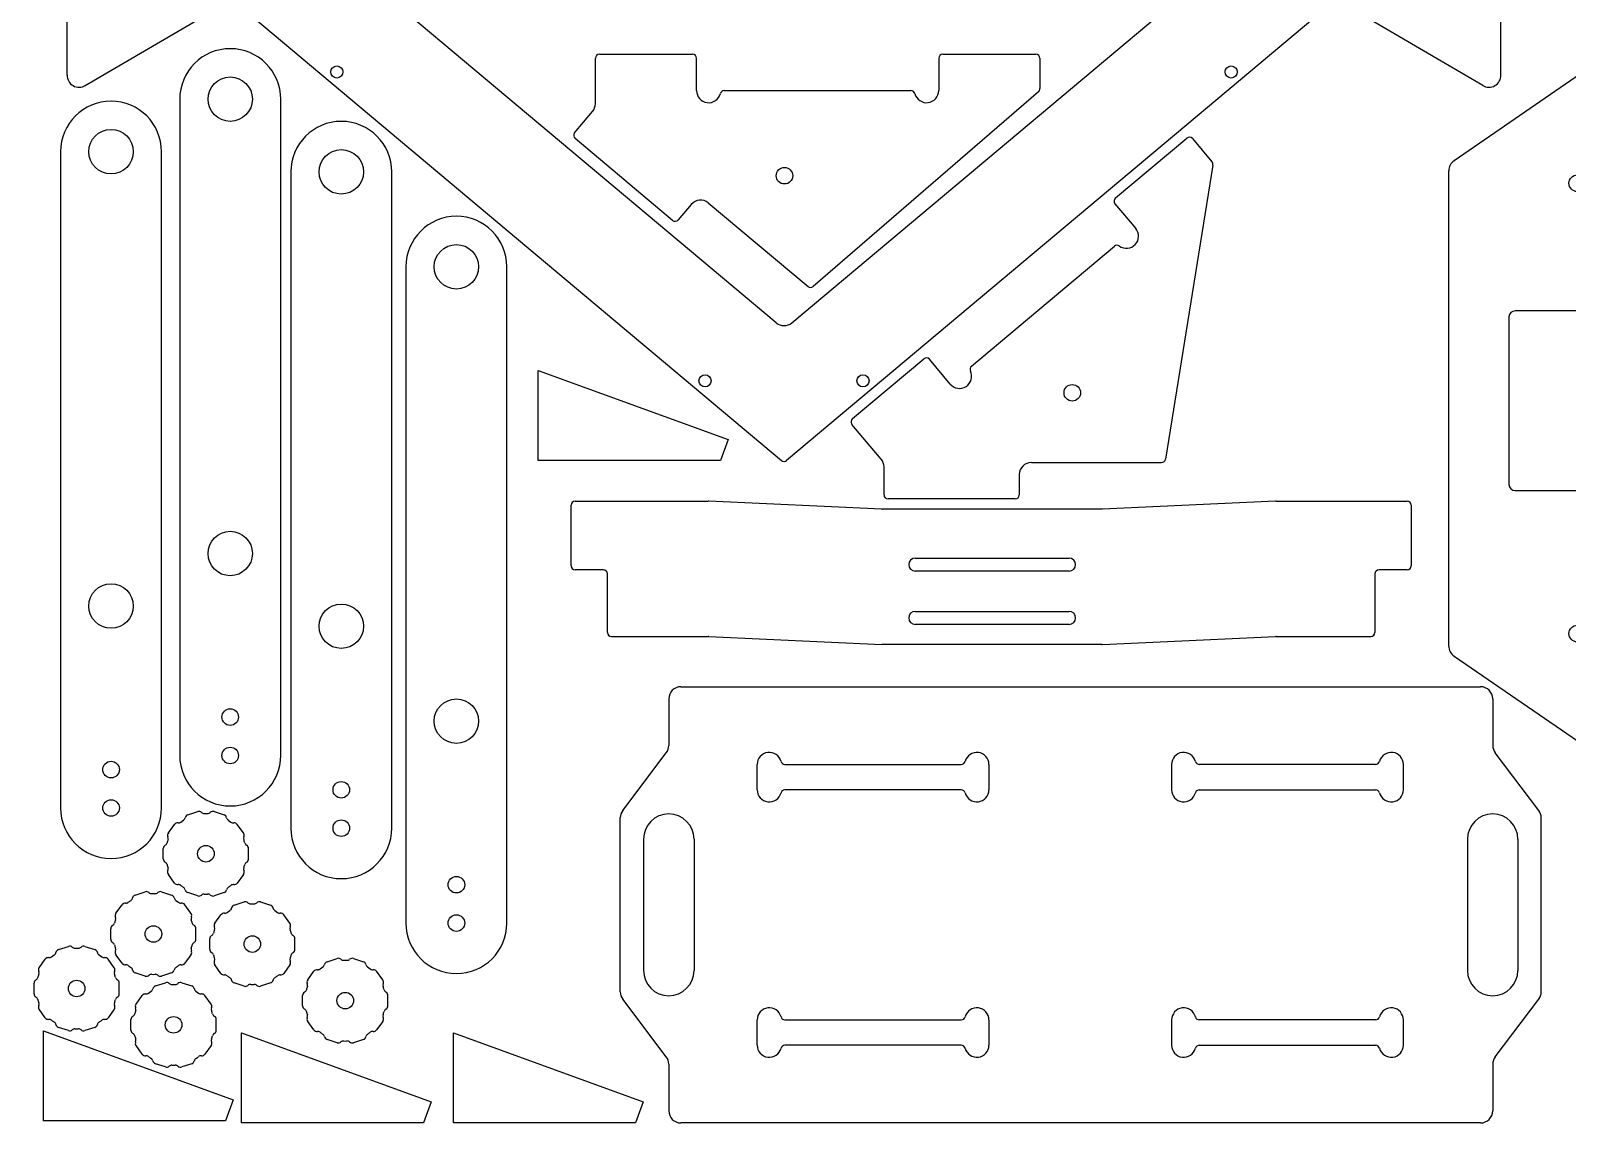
# Model space of a CAD drawing. Header units: millimetres. Extents: x 682 to 3260, y -1178 to 616.
# Drawn here: x 682 to 1443, y -274 to 268 of the extents above; entities that cross this region are included whole.
import ezdxf

# ---------------------------------------------------------------- set-up
doc = ezdxf.new("R2010")
doc.units = ezdxf.units.MM

# ---------------------------------------------------------------- blocks, each defined once
blk = doc.blocks.new('wagenwinkel_links_202__1', base_point=(1088.17, 36.19))
at = {"color": 250, "linetype": 'Continuous'}
for p, q in [((1219.11, 185.2), (1254.43, 214.83)), ((1257.24, 214.59), (1266.91, 203.07)), ((1267.35, 201.46), (1243.92, 55.87)), ((1218.86, 182.38), (1229.15, 170.13)), ((1147.83, 101.89), (1218.62, 161.29)), ((1088.88, 75.93), (1124.2, 105.56)), ((1137.3, 93.06), (1127.02, 105.31)), ((1103.11, 55.86), (1088.64, 73.11)), ((1177.51, 54.19), (1241.95, 54.19)), ((1104.51, 38.19), (1104.51, 52.01)), ((1171.51, 48.19), (1171.51, 38.19)), ((1169.51, 36.19), (1106.51, 36.19))]:
    blk.add_line(p, q, dxfattribs=at)
blk.add_circle((1197.74, 88.73), 4.1, dxfattribs=at)
for centre, radius, start, end in [((1255.71, 213.3), 2, 40, 130), ((1265.38, 201.78), 2, 350.85686, 40), ((1220.4, 183.67), 2, 130, 220), ((1224.55, 166.27), 6, 234.47751, 40), ((1219.9, 159.76), 2, 54.47751, 130), ((1125.48, 104.03), 2, 40, 130), ((1141.9, 96.91), 6, 220, 25.52249), ((1149.12, 100.36), 2, 130, 205.52249), ((1090.17, 74.4), 2, 130, 220), ((1098.51, 52.01), 6, 0, 40), ((1177.51, 48.19), 6, 90, 180), ((1241.95, 56.19), 2, 270, 350.85686), ((1106.51, 38.19), 2, 180, 270), ((1169.51, 38.19), 2, 270, 0)]:
    blk.add_arc(centre, radius, start, end, dxfattribs=at)
blk = doc.blocks.new('Wagenwinkel_links_vorne__2', base_point=(1088.17, 36.19))
blk.add_blockref('wagenwinkel_links_202__1', (1088.17, 36.19))
blk = doc.blocks.new('Wagen_1__3', base_point=(1088.17, 36.19))
blk.add_blockref('Wagenwinkel_links_vorne__2', (1088.17, 36.19))
blk = doc.blocks.new('Archivar_1_1__4', base_point=(1088.17, 36.19))
blk.add_blockref('Wagen_1__3', (1088.17, 36.19))
blk = doc.blocks.new('Vordans82', base_point=(1059, 596))
blk.add_blockref('Archivar_1_1__4', (1088.17, 36.19))
blk = doc.blocks.new('wagenwinkel_links_202__41', base_point=(950.84, 140.88))
at = {"color": 250, "linetype": 'Continuous'}
for p, q in [((961.6, 231.88), (961.6, 254.39)), ((963.6, 256.39), (1009.7, 256.39)), ((1011.7, 238.39), (1011.7, 254.39)), ((1131.6, 254.39), (1131.6, 238.39)), ((1133.6, 256.39), (1179.7, 256.39)), ((1181.7, 254.39), (1181.7, 239.35)), ((1025.44, 238.39), (1117.85, 238.39)), ((1181, 237.84), (1069.47, 141.37)), ((951.31, 217.44), (960.19, 228.02)), ((999.82, 174.12), (951.56, 214.62)), ((1017.52, 182.77), (1066.88, 141.35)), ((1009.06, 182.03), (1002.64, 174.37))]:
    blk.add_line(p, q, dxfattribs=at)
blk.add_circle((1055.22, 196.23), 4.1, dxfattribs=at)
for centre, radius, start, end in [((963.6, 254.39), 2, 90, 180), ((1009.7, 254.39), 2, 0, 90), ((1133.6, 254.39), 2, 90, 180), ((1179.7, 254.39), 2, 0, 90), ((1017.7, 238.39), 6, 180, 345.52249), ((1025.44, 236.39), 2, 90, 165.52249), ((1117.85, 236.39), 2, 14.47751, 90), ((1125.6, 238.39), 6, 194.47751, 0), ((1179.7, 239.35), 2, 310.85686, 0), ((955.6, 231.88), 6, 320, 0), ((952.84, 216.15), 2, 140, 230), ((1013.66, 178.17), 6, 50, 140), ((1001.1, 175.66), 2, 230, 320), ((1068.16, 142.88), 2, 230, 310.85686)]:
    blk.add_arc(centre, radius, start, end, dxfattribs=at)
blk = doc.blocks.new('Wagenwinkel_links_vorne__42', base_point=(950.84, 140.88))
blk.add_blockref('wagenwinkel_links_202__41', (950.84, 140.88))
blk = doc.blocks.new('Wagen_1__43', base_point=(950.84, 140.88))
blk.add_blockref('Wagenwinkel_links_vorne__42', (950.84, 140.88))
blk = doc.blocks.new('Archivar_1_1__44', base_point=(950.84, 140.88))
blk.add_blockref('Wagen_1__43', (950.84, 140.88))
blk = doc.blocks.new('Vordans74', base_point=(1275, 674))
blk.add_blockref('Archivar_1_1__44', (950.84, 140.88))
blk = doc.blocks.new('spanngriff__81', base_point=(770.64, -205.23))
at = {"color": 250, "linetype": 'Continuous'}
for p, q in [((782.74, -165.01), (787.7, -163.4)), ((790.91, -164.28), (792.57, -164.28)), ((795.78, -163.4), (800.74, -165.01)), ((773.14, -173.98), (776.2, -169.76)), ((779.32, -168.59), (780.66, -167.61)), ((802.82, -167.61), (804.15, -168.59)), ((810.34, -173.98), (807.27, -169.76)), ((770.64, -186.87), (770.64, -181.66)), ((812.83, -186.87), (812.83, -181.66)), ((776.2, -198.77), (773.14, -194.56)), ((810.34, -194.56), (807.27, -198.77)), ((787.7, -205.14), (782.74, -203.52)), ((800.74, -203.52), (795.78, -205.14))]:
    blk.add_line(p, q, dxfattribs=at)
blk.add_circle((791.74, -184.27), 4.1, dxfattribs=at)
for centre, radius, start, end in [((779.61, -166.03), 1.9, 303.62895, 348.09807), ((783.33, -166.82), 1.9, 108, 168.09807), ((788.29, -165.21), 1.9, 47.90193, 108), ((790.83, -162.39), 1.9, 227.90193, 272.37105), ((792.65, -162.39), 1.9, 267.62895, 312.09807), ((795.19, -165.21), 1.9, 72, 132.09807), ((800.15, -166.82), 1.9, 11.90193, 72), ((803.87, -166.03), 1.9, 191.90193, 236.37105), ((774.68, -175.09), 1.9, 144, 204.09807), ((777.74, -170.88), 1.9, 83.90193, 144), ((778.14, -167.1), 1.9, 263.90193, 308.37105), ((805.33, -167.1), 1.9, 231.62895, 276.09807), ((805.74, -170.88), 1.9, 36, 96.09807), ((808.8, -175.09), 1.9, 335.90193, 36), ((772.54, -181.66), 1.9, 119.90193, 180), ((770.65, -178.37), 1.9, 299.90193, 344.37105), ((791.74, -184.27), 20, 159.62895, 164.37105), ((771.21, -176.64), 1.9, 339.62895, 24.09807), ((812.27, -176.64), 1.9, 155.90193, 200.37105), ((791.74, -184.27), 20, 15.62895, 20.37105), ((812.83, -178.37), 1.9, 195.62895, 240.09807), ((810.93, -181.66), 1.9, 0, 60.09807), ((772.54, -186.87), 1.9, 180, 240.09807), ((770.65, -190.17), 1.9, 15.62895, 60.09807), ((791.74, -184.27), 20, 195.62895, 200.37105), ((791.74, -184.27), 20, 339.62895, 344.37105), ((812.83, -190.17), 1.9, 119.90193, 164.37105), ((810.93, -186.87), 1.9, 299.90193, 0), ((774.68, -193.44), 1.9, 155.90193, 216), ((771.21, -191.89), 1.9, 335.90193, 20.37105), ((808.8, -193.44), 1.9, 324, 24.09807), ((812.27, -191.89), 1.9, 159.62895, 204.09807), ((777.74, -197.66), 1.9, 216, 276.09807), ((778.14, -201.44), 1.9, 51.62895, 96.09807), ((791.74, -184.27), 20, 231.62895, 236.37105), ((779.61, -202.5), 1.9, 11.90193, 56.37105), ((783.33, -201.72), 1.9, 191.90193, 252), ((788.29, -203.33), 1.9, 252, 312.09807), ((790.83, -206.15), 1.9, 87.62895, 132.09807), ((791.74, -184.27), 20, 267.62895, 272.37105), ((792.65, -206.15), 1.9, 47.90193, 92.37105), ((795.19, -203.33), 1.9, 227.90193, 288), ((800.15, -201.72), 1.9, 288, 348.09807), ((803.87, -202.5), 1.9, 123.62895, 168.09807), ((791.74, -184.27), 20, 303.62895, 308.37105), ((805.33, -201.44), 1.9, 83.90193, 128.37105), ((805.74, -197.66), 1.9, 263.90193, 324)]:
    blk.add_arc(centre, radius, start, end, dxfattribs=at)
blk = doc.blocks.new('Spannstück_links__82', base_point=(770.64, -205.23))
blk.add_blockref('spanngriff__81', (770.64, -205.23))
blk = doc.blocks.new('Wagen_1__83', base_point=(770.64, -205.23))
blk.add_blockref('Spannstück_links__82', (770.64, -205.23))
blk = doc.blocks.new('Archivar_1_1__84', base_point=(770.64, -205.23))
blk.add_blockref('Wagen_1__83', (770.64, -205.23))
blk = doc.blocks.new('Vordans60', base_point=(653, 323))
blk.add_blockref('Archivar_1_1__84', (770.64, -205.23))
blk = doc.blocks.new('spanngriff__85', base_point=(816.64, -233.23))
at = {"color": 250, "linetype": 'Continuous'}
for p, q in [((819.14, -201.98), (822.2, -197.76)), ((825.32, -196.59), (826.66, -195.61)), ((828.74, -193.01), (833.7, -191.4)), ((836.91, -192.28), (838.57, -192.28)), ((841.78, -191.4), (846.74, -193.01)), ((848.82, -195.61), (850.15, -196.59)), ((856.34, -201.98), (853.27, -197.76)), ((816.64, -214.87), (816.64, -209.66)), ((858.83, -214.87), (858.83, -209.66)), ((822.2, -226.77), (819.14, -222.56)), ((856.34, -222.56), (853.27, -226.77)), ((833.7, -233.14), (828.74, -231.52)), ((846.74, -231.52), (841.78, -233.14))]:
    blk.add_line(p, q, dxfattribs=at)
blk.add_circle((837.74, -212.27), 4.1, dxfattribs=at)
for centre, radius, start, end in [((823.74, -198.88), 1.9, 83.90193, 144), ((824.14, -195.1), 1.9, 263.90193, 308.37105), ((825.61, -194.03), 1.9, 303.62895, 348.09807), ((829.33, -194.82), 1.9, 108, 168.09807), ((834.29, -193.21), 1.9, 47.90193, 108), ((836.83, -190.39), 1.9, 227.90193, 272.37105), ((838.65, -190.39), 1.9, 267.62895, 312.09807), ((841.19, -193.21), 1.9, 72, 132.09807), ((846.15, -194.82), 1.9, 11.90193, 72), ((849.87, -194.03), 1.9, 191.90193, 236.37105), ((851.33, -195.1), 1.9, 231.62895, 276.09807), ((851.74, -198.88), 1.9, 36, 96.09807), ((837.74, -212.27), 20, 159.62895, 164.37105), ((820.68, -203.09), 1.9, 144, 204.09807), ((817.21, -204.64), 1.9, 339.62895, 24.09807), ((854.8, -203.09), 1.9, 335.90193, 36), ((858.27, -204.64), 1.9, 155.90193, 200.37105), ((837.74, -212.27), 20, 15.62895, 20.37105), ((818.54, -209.66), 1.9, 119.90193, 180), ((816.65, -206.37), 1.9, 299.90193, 344.37105), ((858.83, -206.37), 1.9, 195.62895, 240.09807), ((856.93, -209.66), 1.9, 0, 60.09807), ((818.54, -214.87), 1.9, 180, 240.09807), ((816.65, -218.17), 1.9, 15.62895, 60.09807), ((837.74, -212.27), 20, 195.62895, 200.37105), ((817.21, -219.89), 1.9, 335.90193, 20.37105), ((858.27, -219.89), 1.9, 159.62895, 204.09807), ((837.74, -212.27), 20, 339.62895, 344.37105), ((858.83, -218.17), 1.9, 119.90193, 164.37105), ((856.93, -214.87), 1.9, 299.90193, 0), ((820.68, -221.44), 1.9, 155.90193, 216), ((823.74, -225.66), 1.9, 216, 276.09807), ((824.14, -229.44), 1.9, 51.62895, 96.09807), ((837.74, -212.27), 20, 231.62895, 236.37105), ((837.74, -212.27), 20, 303.62895, 308.37105), ((851.33, -229.44), 1.9, 83.90193, 128.37105), ((851.74, -225.66), 1.9, 263.90193, 324), ((854.8, -221.44), 1.9, 324, 24.09807), ((825.61, -230.5), 1.9, 11.90193, 56.37105), ((829.33, -229.72), 1.9, 191.90193, 252), ((834.29, -231.33), 1.9, 252, 312.09807), ((836.83, -234.15), 1.9, 87.62895, 132.09807), ((837.74, -212.27), 20, 267.62895, 272.37105), ((838.65, -234.15), 1.9, 47.90193, 92.37105), ((841.19, -231.33), 1.9, 227.90193, 288), ((846.15, -229.72), 1.9, 288, 348.09807), ((849.87, -230.5), 1.9, 123.62895, 168.09807)]:
    blk.add_arc(centre, radius, start, end, dxfattribs=at)
blk = doc.blocks.new('Spannstück_links__86', base_point=(816.64, -233.23))
blk.add_blockref('spanngriff__85', (816.64, -233.23))
blk = doc.blocks.new('Wagen_1__87', base_point=(816.64, -233.23))
blk.add_blockref('Spannstück_links__86', (816.64, -233.23))
blk = doc.blocks.new('Archivar_1_1__88', base_point=(816.64, -233.23))
blk.add_blockref('Wagen_1__87', (816.64, -233.23))
blk = doc.blocks.new('Vordans59', base_point=(699, 295))
blk.add_blockref('Archivar_1_1__88', (816.64, -233.23))
blk = doc.blocks.new('spanngriff__89', base_point=(731.64, -245.23))
at = {"color": 250, "linetype": 'Continuous'}
for p, q in [((743.74, -205.01), (748.7, -203.4)), ((751.91, -204.28), (753.57, -204.28)), ((756.78, -203.4), (761.74, -205.01)), ((734.14, -213.98), (737.2, -209.76)), ((740.32, -208.59), (741.66, -207.61)), ((763.82, -207.61), (765.15, -208.59)), ((771.34, -213.98), (768.27, -209.76)), ((731.64, -226.87), (731.64, -221.66)), ((773.83, -226.87), (773.83, -221.66)), ((737.2, -238.77), (734.14, -234.56)), ((771.34, -234.56), (768.27, -238.77)), ((748.7, -245.14), (743.74, -243.52)), ((761.74, -243.52), (756.78, -245.14))]:
    blk.add_line(p, q, dxfattribs=at)
blk.add_circle((752.74, -224.27), 4.1, dxfattribs=at)
for centre, radius, start, end in [((744.33, -206.82), 1.9, 108, 168.09807), ((749.29, -205.21), 1.9, 47.90193, 108), ((751.83, -202.39), 1.9, 227.90193, 272.37105), ((753.65, -202.39), 1.9, 267.62895, 312.09807), ((756.19, -205.21), 1.9, 72, 132.09807), ((761.15, -206.82), 1.9, 11.90193, 72), ((738.74, -210.88), 1.9, 83.90193, 144), ((739.14, -207.1), 1.9, 263.90193, 308.37105), ((740.61, -206.03), 1.9, 303.62895, 348.09807), ((764.87, -206.03), 1.9, 191.90193, 236.37105), ((766.33, -207.1), 1.9, 231.62895, 276.09807), ((766.74, -210.88), 1.9, 36, 96.09807), ((733.54, -221.66), 1.9, 119.90193, 180), ((731.65, -218.37), 1.9, 299.90193, 344.37105), ((752.74, -224.27), 20, 159.62895, 164.37105), ((735.68, -215.09), 1.9, 144, 204.09807), ((732.21, -216.64), 1.9, 339.62895, 24.09807), ((769.8, -215.09), 1.9, 335.90193, 36), ((773.27, -216.64), 1.9, 155.90193, 200.37105), ((752.74, -224.27), 20, 15.62895, 20.37105), ((773.83, -218.37), 1.9, 195.62895, 240.09807), ((771.93, -221.66), 1.9, 0, 60.09807), ((733.54, -226.87), 1.9, 180, 240.09807), ((771.93, -226.87), 1.9, 299.90193, 0), ((731.65, -230.17), 1.9, 15.62895, 60.09807), ((752.74, -224.27), 20, 195.62895, 200.37105), ((735.68, -233.44), 1.9, 155.90193, 216), ((732.21, -231.89), 1.9, 335.90193, 20.37105), ((769.8, -233.44), 1.9, 324, 24.09807), ((773.27, -231.89), 1.9, 159.62895, 204.09807), ((752.74, -224.27), 20, 339.62895, 344.37105), ((773.83, -230.17), 1.9, 119.90193, 164.37105), ((738.74, -237.66), 1.9, 216, 276.09807), ((739.14, -241.44), 1.9, 51.62895, 96.09807), ((752.74, -224.27), 20, 231.62895, 236.37105), ((740.61, -242.5), 1.9, 11.90193, 56.37105), ((744.33, -241.72), 1.9, 191.90193, 252), ((761.15, -241.72), 1.9, 288, 348.09807), ((764.87, -242.5), 1.9, 123.62895, 168.09807), ((752.74, -224.27), 20, 303.62895, 308.37105), ((766.33, -241.44), 1.9, 83.90193, 128.37105), ((766.74, -237.66), 1.9, 263.90193, 324), ((749.29, -243.33), 1.9, 252, 312.09807), ((751.83, -246.15), 1.9, 87.62895, 132.09807), ((752.74, -224.27), 20, 267.62895, 272.37105), ((753.65, -246.15), 1.9, 47.90193, 92.37105), ((756.19, -243.33), 1.9, 227.90193, 288)]:
    blk.add_arc(centre, radius, start, end, dxfattribs=at)
blk = doc.blocks.new('Spannstück_links__90', base_point=(731.64, -245.23))
blk.add_blockref('spanngriff__89', (731.64, -245.23))
blk = doc.blocks.new('Wagen_1__91', base_point=(731.64, -245.23))
blk.add_blockref('Spannstück_links__90', (731.64, -245.23))
blk = doc.blocks.new('Archivar_1_1__92', base_point=(731.64, -245.23))
blk.add_blockref('Wagen_1__91', (731.64, -245.23))
blk = doc.blocks.new('Vordans62', base_point=(614, 283))
blk.add_blockref('Archivar_1_1__92', (731.64, -245.23))
blk = doc.blocks.new('spanngriff__93', base_point=(683.64, -227.23))
at = {"color": 250, "linetype": 'Continuous'}
for p, q in [((692.32, -190.59), (693.66, -189.61)), ((695.74, -187.01), (700.7, -185.4)), ((703.91, -186.28), (705.57, -186.28)), ((708.78, -185.4), (713.74, -187.01)), ((715.82, -189.61), (717.15, -190.59)), ((686.14, -195.98), (689.2, -191.76)), ((723.34, -195.98), (720.27, -191.76)), ((683.64, -208.87), (683.64, -203.66)), ((725.83, -208.87), (725.83, -203.66)), ((689.2, -220.77), (686.14, -216.56)), ((723.34, -216.56), (720.27, -220.77)), ((700.7, -227.14), (695.74, -225.52)), ((713.74, -225.52), (708.78, -227.14))]:
    blk.add_line(p, q, dxfattribs=at)
blk.add_circle((704.74, -206.27), 4.1, dxfattribs=at)
for centre, radius, start, end in [((692.61, -188.03), 1.9, 303.62895, 348.09807), ((696.33, -188.82), 1.9, 108, 168.09807), ((701.29, -187.21), 1.9, 47.90193, 108), ((703.83, -184.39), 1.9, 227.90193, 272.37105), ((705.65, -184.39), 1.9, 267.62895, 312.09807), ((708.19, -187.21), 1.9, 72, 132.09807), ((713.15, -188.82), 1.9, 11.90193, 72), ((716.87, -188.03), 1.9, 191.90193, 236.37105), ((687.68, -197.09), 1.9, 144, 204.09807), ((690.74, -192.88), 1.9, 83.90193, 144), ((691.14, -189.1), 1.9, 263.90193, 308.37105), ((718.33, -189.1), 1.9, 231.62895, 276.09807), ((718.74, -192.88), 1.9, 36, 96.09807), ((721.8, -197.09), 1.9, 335.90193, 36), ((685.54, -203.66), 1.9, 119.90193, 180), ((683.65, -200.37), 1.9, 299.90193, 344.37105), ((704.74, -206.27), 20, 159.62895, 164.37105), ((684.21, -198.64), 1.9, 339.62895, 24.09807), ((725.27, -198.64), 1.9, 155.90193, 200.37105), ((704.74, -206.27), 20, 15.62895, 20.37105), ((725.83, -200.37), 1.9, 195.62895, 240.09807), ((723.93, -203.66), 1.9, 0, 60.09807), ((685.54, -208.87), 1.9, 180, 240.09807), ((683.65, -212.17), 1.9, 15.62895, 60.09807), ((704.74, -206.27), 20, 195.62895, 200.37105), ((704.74, -206.27), 20, 339.62895, 344.37105), ((725.83, -212.17), 1.9, 119.90193, 164.37105), ((723.93, -208.87), 1.9, 299.90193, 0), ((687.68, -215.44), 1.9, 155.90193, 216), ((684.21, -213.89), 1.9, 335.90193, 20.37105), ((721.8, -215.44), 1.9, 324, 24.09807), ((725.27, -213.89), 1.9, 159.62895, 204.09807), ((690.74, -219.66), 1.9, 216, 276.09807), ((691.14, -223.44), 1.9, 51.62895, 96.09807), ((704.74, -206.27), 20, 231.62895, 236.37105), ((692.61, -224.5), 1.9, 11.90193, 56.37105), ((696.33, -223.72), 1.9, 191.90193, 252), ((701.29, -225.33), 1.9, 252, 312.09807), ((703.83, -228.15), 1.9, 87.62895, 132.09807), ((704.74, -206.27), 20, 267.62895, 272.37105), ((705.65, -228.15), 1.9, 47.90193, 92.37105), ((708.19, -225.33), 1.9, 227.90193, 288), ((713.15, -223.72), 1.9, 288, 348.09807), ((716.87, -224.5), 1.9, 123.62895, 168.09807), ((704.74, -206.27), 20, 303.62895, 308.37105), ((718.33, -223.44), 1.9, 83.90193, 128.37105), ((718.74, -219.66), 1.9, 263.90193, 324)]:
    blk.add_arc(centre, radius, start, end, dxfattribs=at)
blk = doc.blocks.new('Spannstück_links__94', base_point=(683.64, -227.23))
blk.add_blockref('spanngriff__93', (683.64, -227.23))
blk = doc.blocks.new('Wagen_1__95', base_point=(683.64, -227.23))
blk.add_blockref('Spannstück_links__94', (683.64, -227.23))
blk = doc.blocks.new('Archivar_1_1__96', base_point=(683.64, -227.23))
blk.add_blockref('Wagen_1__95', (683.64, -227.23))
blk = doc.blocks.new('Vordans61', base_point=(566, 301))
blk.add_blockref('Archivar_1_1__96', (683.64, -227.23))
blk = doc.blocks.new('spanngriff__97', base_point=(721.64, -200.23))
at = {"color": 250, "linetype": 'Continuous'}
for p, q in [((733.74, -160.01), (738.7, -158.4)), ((741.91, -159.28), (743.57, -159.28)), ((746.78, -158.4), (751.74, -160.01)), ((724.14, -168.98), (727.2, -164.76)), ((730.32, -163.59), (731.66, -162.61)), ((753.82, -162.61), (755.15, -163.59)), ((761.34, -168.98), (758.27, -164.76)), ((721.64, -181.87), (721.64, -176.66)), ((763.83, -181.87), (763.83, -176.66)), ((727.2, -193.77), (724.14, -189.56)), ((761.34, -189.56), (758.27, -193.77)), ((738.7, -200.14), (733.74, -198.52)), ((751.74, -198.52), (746.78, -200.14))]:
    blk.add_line(p, q, dxfattribs=at)
blk.add_circle((742.74, -179.27), 4.1, dxfattribs=at)
for centre, radius, start, end in [((739.29, -160.21), 1.9, 47.90193, 108), ((741.83, -157.39), 1.9, 227.90193, 272.37105), ((743.65, -157.39), 1.9, 267.62895, 312.09807), ((746.19, -160.21), 1.9, 72, 132.09807), ((728.74, -165.88), 1.9, 83.90193, 144), ((729.14, -162.1), 1.9, 263.90193, 308.37105), ((730.61, -161.03), 1.9, 303.62895, 348.09807), ((734.33, -161.82), 1.9, 108, 168.09807), ((751.15, -161.82), 1.9, 11.90193, 72), ((754.87, -161.03), 1.9, 191.90193, 236.37105), ((756.33, -162.1), 1.9, 231.62895, 276.09807), ((756.74, -165.88), 1.9, 36, 96.09807), ((721.65, -173.37), 1.9, 299.90193, 344.37105), ((742.74, -179.27), 20, 159.62895, 164.37105), ((725.68, -170.09), 1.9, 144, 204.09807), ((722.21, -171.64), 1.9, 339.62895, 24.09807), ((759.8, -170.09), 1.9, 335.90193, 36), ((763.27, -171.64), 1.9, 155.90193, 200.37105), ((742.74, -179.27), 20, 15.62895, 20.37105), ((763.83, -173.37), 1.9, 195.62895, 240.09807), ((723.54, -176.66), 1.9, 119.90193, 180), ((723.54, -181.87), 1.9, 180, 240.09807), ((761.93, -176.66), 1.9, 0, 60.09807), ((761.93, -181.87), 1.9, 299.90193, 0), ((721.65, -185.17), 1.9, 15.62895, 60.09807), ((742.74, -179.27), 20, 195.62895, 200.37105), ((725.68, -188.44), 1.9, 155.90193, 216), ((722.21, -186.89), 1.9, 335.90193, 20.37105), ((759.8, -188.44), 1.9, 324, 24.09807), ((763.27, -186.89), 1.9, 159.62895, 204.09807), ((742.74, -179.27), 20, 339.62895, 344.37105), ((763.83, -185.17), 1.9, 119.90193, 164.37105), ((728.74, -192.66), 1.9, 216, 276.09807), ((729.14, -196.44), 1.9, 51.62895, 96.09807), ((742.74, -179.27), 20, 231.62895, 236.37105), ((730.61, -197.5), 1.9, 11.90193, 56.37105), ((734.33, -196.72), 1.9, 191.90193, 252), ((751.15, -196.72), 1.9, 288, 348.09807), ((754.87, -197.5), 1.9, 123.62895, 168.09807), ((742.74, -179.27), 20, 303.62895, 308.37105), ((756.33, -196.44), 1.9, 83.90193, 128.37105), ((756.74, -192.66), 1.9, 263.90193, 324), ((739.29, -198.33), 1.9, 252, 312.09807), ((741.83, -201.15), 1.9, 87.62895, 132.09807), ((742.74, -179.27), 20, 267.62895, 272.37105), ((743.65, -201.15), 1.9, 47.90193, 92.37105), ((746.19, -198.33), 1.9, 227.90193, 288)]:
    blk.add_arc(centre, radius, start, end, dxfattribs=at)
blk = doc.blocks.new('Spannstück_links__98', base_point=(721.64, -200.23))
blk.add_blockref('spanngriff__97', (721.64, -200.23))
blk = doc.blocks.new('Wagen_1__99', base_point=(721.64, -200.23))
blk.add_blockref('Spannstück_links__98', (721.64, -200.23))
blk = doc.blocks.new('Archivar_1_1__100', base_point=(721.64, -200.23))
blk.add_blockref('Wagen_1__99', (721.64, -200.23))
blk = doc.blocks.new('Vordans64', base_point=(604, 328))
blk.add_blockref('Archivar_1_1__100', (721.64, -200.23))
blk = doc.blocks.new('spanngriff__101', base_point=(747.64, -160.49))
at = {"color": 250, "linetype": 'Continuous'}
for p, q in [((759.74, -120.27), (764.7, -118.66)), ((767.91, -119.54), (769.57, -119.54)), ((772.78, -118.66), (777.74, -120.27)), ((750.14, -129.23), (753.2, -125.02)), ((756.32, -123.85), (757.66, -122.87)), ((779.82, -122.87), (781.15, -123.85)), ((787.34, -129.23), (784.27, -125.02)), ((747.64, -142.13), (747.64, -136.92)), ((789.83, -142.13), (789.83, -136.92)), ((753.2, -154.03), (750.14, -149.82)), ((787.34, -149.82), (784.27, -154.03)), ((764.7, -160.4), (759.74, -158.78)), ((777.74, -158.78), (772.78, -160.4))]:
    blk.add_line(p, q, dxfattribs=at)
blk.add_circle((768.74, -139.53), 4.1, dxfattribs=at)
for centre, radius, start, end in [((756.61, -121.29), 1.9, 303.62895, 348.09807), ((760.33, -122.08), 1.9, 108, 168.09807), ((765.29, -120.46), 1.9, 47.90193, 108), ((767.83, -117.65), 1.9, 227.90193, 272.37105), ((769.65, -117.65), 1.9, 267.62895, 312.09807), ((772.19, -120.46), 1.9, 72, 132.09807), ((777.15, -122.08), 1.9, 11.90193, 72), ((780.87, -121.29), 1.9, 191.90193, 236.37105), ((751.68, -130.35), 1.9, 144, 204.09807), ((754.74, -126.14), 1.9, 83.90193, 144), ((755.14, -122.36), 1.9, 263.90193, 308.37105), ((782.33, -122.36), 1.9, 231.62895, 276.09807), ((782.74, -126.14), 1.9, 36, 96.09807), ((785.8, -130.35), 1.9, 335.90193, 36), ((749.54, -136.92), 1.9, 119.90193, 180), ((747.65, -133.63), 1.9, 299.90193, 344.37105), ((768.74, -139.53), 20, 159.62895, 164.37105), ((748.21, -131.9), 1.9, 339.62895, 24.09807), ((789.27, -131.9), 1.9, 155.90193, 200.37105), ((768.74, -139.53), 20, 15.62895, 20.37105), ((789.83, -133.63), 1.9, 195.62895, 240.09807), ((787.93, -136.92), 1.9, 0, 60.09807), ((749.54, -142.13), 1.9, 180, 240.09807), ((747.65, -145.43), 1.9, 15.62895, 60.09807), ((789.83, -145.43), 1.9, 119.90193, 164.37105), ((787.93, -142.13), 1.9, 299.90193, 0), ((768.74, -139.53), 20, 195.62895, 200.37105), ((751.68, -148.7), 1.9, 155.90193, 216), ((748.21, -147.15), 1.9, 335.90193, 20.37105), ((785.8, -148.7), 1.9, 324, 24.09807), ((789.27, -147.15), 1.9, 159.62895, 204.09807), ((768.74, -139.53), 20, 339.62895, 344.37105), ((754.74, -152.92), 1.9, 216, 276.09807), ((755.14, -156.7), 1.9, 51.62895, 96.09807), ((768.74, -139.53), 20, 231.62895, 236.37105), ((756.61, -157.76), 1.9, 11.90193, 56.37105), ((760.33, -156.98), 1.9, 191.90193, 252), ((767.83, -161.41), 1.9, 87.62895, 132.09807), ((768.74, -139.53), 20, 267.62895, 272.37105), ((769.65, -161.41), 1.9, 47.90193, 92.37105), ((777.15, -156.98), 1.9, 288, 348.09807), ((780.87, -157.76), 1.9, 123.62895, 168.09807), ((768.74, -139.53), 20, 303.62895, 308.37105), ((782.33, -156.7), 1.9, 83.90193, 128.37105), ((782.74, -152.92), 1.9, 263.90193, 324), ((765.29, -158.59), 1.9, 252, 312.09807), ((772.19, -158.59), 1.9, 227.90193, 288)]:
    blk.add_arc(centre, radius, start, end, dxfattribs=at)
blk = doc.blocks.new('Spannstück_links__102', base_point=(747.64, -160.49))
blk.add_blockref('spanngriff__101', (747.64, -160.49))
blk = doc.blocks.new('Wagen_1__103', base_point=(747.64, -160.49))
blk.add_blockref('Spannstück_links__102', (747.64, -160.49))
blk = doc.blocks.new('Archivar_1_1__104', base_point=(747.64, -160.49))
blk.add_blockref('Wagen_1__103', (747.64, -160.49))
blk = doc.blocks.new('Vordans63', base_point=(630, 367.74))
blk.add_blockref('Archivar_1_1__104', (747.64, -160.49))
blk = doc.blocks.new('bildschirmplatte_1__110', base_point=(1384.18, -274))
at = {"color": 250, "linetype": 'Continuous'}
for p, q in [((1497.18, 436), (1497.18, 301.07)), ((1497.18, 436), (1550.18, 436)), ((1550.18, 436), (1550.18, 285.07)), ((1496.49, 298.28), (1481.39, 269.56)), ((1511.96, 203.48), (1549.6, 282.49)), ((1479.48, 267.41), (1386.78, 203.63)), ((1384.18, -36.68), (1384.18, 198.68)), ((1511.38, 200.9), (1511.38, -38.9)), ((1413.98, 126.3), (1413.98, 43.3)), ((1470.98, 129.3), (1416.98, 129.3)), ((1473.98, 43.3), (1473.98, 126.3)), ((1416.98, 40.3), (1470.98, 40.3)), ((1386.78, -41.63), (1479.48, -105.41)), ((1549.6, -120.49), (1511.96, -41.48)), ((1481.39, -107.56), (1496.49, -136.28)), ((1550.18, -123.07), (1550.18, -274)), ((1497.18, -139.07), (1497.18, -274)), ((1550.18, -274), (1497.18, -274))]:
    blk.add_line(p, q, dxfattribs=at)
for centre, radius in [((1523.68, 368.54), 9.5), ((1447.78, 192.5), 4.1), ((1447.78, -30.5), 4.1)]:
    blk.add_circle(centre, radius, dxfattribs=at)
for centre, radius, start, end in [((1491.18, 301.07), 6, 332.26541, 0), ((1544.18, 285.07), 6, 334.53083, 0), ((1476.08, 272.36), 6, 304.53083, 332.26541), ((1390.18, 198.68), 6, 124.53083, 180), ((1517.38, 200.9), 6, 154.53083, 180), ((1416.98, 126.3), 3, 90, 180), ((1470.98, 126.3), 3, 0, 90), ((1416.98, 43.3), 3, 180, 270), ((1470.98, 43.3), 3, 270, 0), ((1390.18, -36.68), 6, 180, 235.46917), ((1517.38, -38.9), 6, 180, 205.46917), ((1476.08, -110.36), 6, 27.73459, 55.46917), ((1544.18, -123.07), 6, 0, 25.46917), ((1491.18, -139.07), 6, 0, 27.73459)]:
    blk.add_arc(centre, radius, start, end, dxfattribs=at)
blk = doc.blocks.new('Befestigung__111', base_point=(1384.18, -274))
blk.add_blockref('bildschirmplatte_1__110', (1384.18, -274))
blk = doc.blocks.new('Bildschirm_1_1__mitte___112', base_point=(1384.18, -274))
blk.add_blockref('Befestigung__111', (1384.18, -274))
blk = doc.blocks.new('Basis_2__113', base_point=(1384.18, -274))
blk.add_blockref('Bildschirm_1_1__mitte___112', (1384.18, -274))
blk = doc.blocks.new('Archivar_1_1__114', base_point=(1384.18, -274))
blk.add_blockref('Basis_2__113', (1384.18, -274))
blk = doc.blocks.new('Vordans58', base_point=(1842, 81))
blk.add_blockref('Archivar_1_1__114', (1384.18, -274))
blk = doc.blocks.new('kamerabefestigung_1__123', base_point=(949.57, -35.94))
at = {"color": 250, "linetype": 'Continuous'}
for p, q in [((949.57, 3.06), (949.57, 33.06)), ((951.57, 35.06), (1017.43, 35.06)), ((1017.71, 35.06), (1017.43, 35.06)), ((1103.43, 31.07), (1017.71, 35.06)), ((1103.43, 31.07), (1103.71, 31.06)), ((1212.43, 31.06), (1103.71, 31.06)), ((1212.71, 31.07), (1212.43, 31.06)), ((1298.43, 35.06), (1212.71, 31.07)), ((1298.71, 35.06), (1298.43, 35.06)), ((1298.71, 35.06), (1363.57, 35.06)), ((1365.57, 33.06), (1365.57, 3.06)), ((965.57, 1.06), (951.57, 1.06)), ((1119.97, 6.86), (1196.17, 6.86)), ((1196.17, 0.46), (1119.97, 0.46)), ((1363.57, 1.06), (1349.57, 1.06)), ((967.57, -29.94), (967.57, -0.94)), ((1347.57, -0.94), (1347.57, -29.94)), ((1119.97, -19.54), (1196.17, -19.54)), ((1196.17, -25.94), (1119.97, -25.94)), ((969.57, -31.94), (1017.43, -31.94)), ((1017.71, -31.94), (1017.43, -31.94)), ((1017.71, -31.94), (1103.43, -35.93)), ((1103.71, -35.94), (1103.43, -35.93)), ((1212.43, -35.94), (1103.71, -35.94)), ((1212.43, -35.94), (1212.71, -35.93)), ((1212.71, -35.93), (1298.43, -31.94)), ((1298.71, -31.94), (1298.43, -31.94)), ((1298.71, -31.94), (1345.57, -31.94))]:
    blk.add_line(p, q, dxfattribs=at)
for centre, radius, start, end in [((951.57, 33.06), 2, 90, 180), ((1363.57, 33.06), 2, 0, 90), ((951.57, 3.06), 2, 180, 270), ((965.57, -0.94), 2, 0, 90), ((1119.97, 3.66), 3.2, 90, 270), ((1196.17, 3.66), 3.2, 270, 90), ((1349.57, -0.94), 2, 90, 180), ((1363.57, 3.06), 2, 270, 0), ((1119.97, -22.74), 3.2, 90, 270), ((1196.17, -22.74), 3.2, 270, 90), ((969.57, -29.94), 2, 180, 270), ((1345.57, -29.94), 2, 270, 0)]:
    blk.add_arc(centre, radius, start, end, dxfattribs=at)
blk = doc.blocks.new('Kamerabefestigung_rechts__124', base_point=(949.57, -35.94))
blk.add_blockref('kamerabefestigung_1__123', (949.57, -35.94))
blk = doc.blocks.new('Bildmodul_1__125', base_point=(949.57, -35.94))
blk.add_blockref('Kamerabefestigung_rechts__124', (949.57, -35.94))
blk = doc.blocks.new('Archivar_1_1__126', base_point=(949.57, -35.94))
blk.add_blockref('Bildmodul_1__125', (949.57, -35.94))
blk = doc.blocks.new('Vordans55', base_point=(1114, 293))
blk.add_blockref('Archivar_1_1__126', (949.57, -35.94))
blk = doc.blocks.new('wagen_basis_200__147', base_point=(973.93, -272.84))
at = {"color": 250, "linetype": 'Continuous'}
for p, q in [((1003.93, -56.84), (1399.93, -56.84)), ((997.93, -62.84), (997.93, -85.92)), ((1405.93, -62.84), (1405.93, -85.92)), ((975.14, -118.05), (996.71, -89.54)), ((1428.71, -118.05), (1407.14, -89.54)), ((1041.71, -107.84), (1041.71, -95.34)), ((1055.45, -95.29), (1142.75, -95.29)), ((1156.49, -95.34), (1156.49, -107.84)), ((1246.92, -95.34), (1246.92, -107.84)), ((1347.95, -95.29), (1260.65, -95.29)), ((1361.69, -107.84), (1361.69, -95.34)), ((1142.75, -107.89), (1055.45, -107.89)), ((1260.65, -107.89), (1347.95, -107.89)), ((973.93, -208), (973.93, -121.67)), ((1429.92, -208), (1429.92, -121.67)), ((985.43, -132.34), (985.43, -197.34)), ((1010.43, -132.34), (1010.43, -197.34)), ((1393.43, -132.34), (1393.43, -197.34)), ((1418.43, -132.34), (1418.43, -197.34)), ((996.71, -240.13), (975.14, -211.62)), ((1407.14, -240.13), (1428.71, -211.62)), ((1041.71, -234.34), (1041.71, -221.84)), ((1055.45, -221.79), (1142.75, -221.79)), ((1156.49, -221.84), (1156.49, -234.34)), ((1246.92, -221.84), (1246.92, -234.34)), ((1347.95, -221.79), (1260.65, -221.79)), ((1361.69, -234.34), (1361.69, -221.84)), ((1142.75, -234.39), (1055.45, -234.39)), ((1260.65, -234.39), (1347.95, -234.39)), ((997.93, -243.75), (997.93, -266.84)), ((1405.93, -243.75), (1405.93, -266.84)), ((1399.93, -272.84), (1003.93, -272.84))]:
    blk.add_line(p, q, dxfattribs=at)
for centre, radius, start, end in [((1003.93, -62.84), 6, 90, 180), ((1399.93, -62.84), 6, 0, 90), ((991.93, -85.92), 6, 322.89203, 0), ((1047.71, -95.34), 6, 14.84767, 180), ((1150.49, -95.34), 6, 0, 165.15233), ((1252.92, -95.34), 6, 14.84767, 180), ((1355.69, -95.34), 6, 0, 165.15233), ((1411.93, -85.92), 6, 180, 217.10797), ((1055.45, -93.29), 2, 194.84767, 270), ((1142.75, -93.29), 2, 270, 345.15233), ((1260.65, -93.29), 2, 194.84767, 270), ((1347.95, -93.29), 2, 270, 345.15233), ((1047.71, -107.84), 6, 180, 345.15233), ((1055.45, -109.89), 2, 90, 165.15233), ((1142.75, -109.89), 2, 14.84767, 90), ((1150.49, -107.84), 6, 194.84767, 0), ((1252.92, -107.84), 6, 180, 345.15233), ((1260.65, -109.89), 2, 90, 165.15233), ((1347.95, -109.89), 2, 14.84767, 90), ((1355.69, -107.84), 6, 194.84767, 0), ((979.93, -121.67), 6, 142.89203, 180), ((997.93, -132.34), 12.5, 0, 180), ((1405.93, -132.34), 12.5, 0, 180), ((1423.92, -121.67), 6, 0, 37.10797), ((997.93, -197.34), 12.5, 180, 360), ((1405.93, -197.34), 12.5, 180, 0), ((979.93, -208), 6, 180, 217.10797), ((1423.92, -208), 6, 322.89203, 360), ((1047.71, -221.84), 6, 14.84767, 180), ((1055.45, -219.79), 2, 194.84767, 270), ((1142.75, -219.79), 2, 270, 345.15233), ((1150.49, -221.84), 6, 360, 165.15233), ((1252.92, -221.84), 6, 14.84767, 180), ((1260.65, -219.79), 2, 194.84767, 270), ((1347.95, -219.79), 2, 270, 345.15233), ((1355.69, -221.84), 6, 0, 165.15233), ((1047.71, -234.34), 6, 180, 345.15233), ((1055.45, -236.39), 2, 90, 165.15233), ((1142.75, -236.39), 2, 14.84767, 90), ((1150.49, -234.34), 6, 194.84767, 360), ((1252.92, -234.34), 6, 180, 345.15233), ((1260.65, -236.39), 2, 90, 165.15233), ((1347.95, -236.39), 2, 14.84767, 90), ((1355.69, -234.34), 6, 194.84767, 0), ((991.93, -243.75), 6, 360, 37.10797), ((1411.93, -243.75), 6, 142.89203, 180), ((1003.93, -266.84), 6, 180, 270), ((1399.93, -266.84), 6, 270, 360)]:
    blk.add_arc(centre, radius, start, end, dxfattribs=at)
blk = doc.blocks.new('Wagenbasis__148', base_point=(973.93, -272.84))
blk.add_blockref('wagen_basis_200__147', (973.93, -272.84))
blk = doc.blocks.new('Wagen_1__149', base_point=(973.93, -272.84))
blk.add_blockref('Wagenbasis__148', (973.93, -272.84))
blk = doc.blocks.new('Archivar_1_1__150', base_point=(973.93, -272.84))
blk.add_blockref('Wagen_1__149', (973.93, -272.84))
blk = doc.blocks.new('Vordans49', base_point=(1202, -143))
blk.add_blockref('Archivar_1_1__150', (973.93, -272.84))
blk = doc.blocks.new('füße_1__151', base_point=(786.3, -272.77))
at = {"color": 250, "linetype": 'Continuous'}
for p, q in [((786.3, -272.77), (786.3, -228.22)), ((786.3, -228.22), (880.27, -262.43)), ((880.27, -262.43), (876.51, -272.77)), ((876.51, -272.77), (786.3, -272.77))]:
    blk.add_line(p, q, dxfattribs=at)
blk = doc.blocks.new('Befestigung__152', base_point=(786.3, -272.77))
blk.add_blockref('füße_1__151', (786.3, -272.77))
blk = doc.blocks.new('Bildschirm_1_1__mitte___153', base_point=(786.3, -272.77))
blk.add_blockref('Befestigung__152', (786.3, -272.77))
blk = doc.blocks.new('Basis_2__154', base_point=(786.3, -272.77))
blk.add_blockref('Bildschirm_1_1__mitte___153', (786.3, -272.77))
blk = doc.blocks.new('Archivar_1_1__155', base_point=(786.3, -272.77))
blk.add_blockref('Basis_2__154', (786.3, -272.77))
blk = doc.blocks.new('Vordans47', base_point=(626, 369))
blk.add_blockref('Archivar_1_1__155', (786.3, -272.77))
blk = doc.blocks.new('füße_1__156', base_point=(688.3, -271.77))
at = {"color": 250, "linetype": 'Continuous'}
for p, q in [((688.3, -271.77), (688.3, -227.22)), ((688.3, -227.22), (782.27, -261.43)), ((782.27, -261.43), (778.51, -271.77)), ((778.51, -271.77), (688.3, -271.77))]:
    blk.add_line(p, q, dxfattribs=at)
blk = doc.blocks.new('Befestigung__157', base_point=(688.3, -271.77))
blk.add_blockref('füße_1__156', (688.3, -271.77))
blk = doc.blocks.new('Bildschirm_1_1__mitte___158', base_point=(688.3, -271.77))
blk.add_blockref('Befestigung__157', (688.3, -271.77))
blk = doc.blocks.new('Basis_2__159', base_point=(688.3, -271.77))
blk.add_blockref('Bildschirm_1_1__mitte___158', (688.3, -271.77))
blk = doc.blocks.new('Archivar_1_1__160', base_point=(688.3, -271.77))
blk.add_blockref('Basis_2__159', (688.3, -271.77))
blk = doc.blocks.new('Vordans46', base_point=(528, 370))
blk.add_blockref('Archivar_1_1__160', (688.3, -271.77))
blk = doc.blocks.new('füße_1__161', base_point=(891.3, -272.77))
at = {"color": 250, "linetype": 'Continuous'}
for p, q in [((891.3, -272.77), (891.3, -228.22)), ((891.3, -228.22), (985.27, -262.43)), ((985.27, -262.43), (981.51, -272.77)), ((981.51, -272.77), (891.3, -272.77))]:
    blk.add_line(p, q, dxfattribs=at)
blk = doc.blocks.new('Befestigung__162', base_point=(891.3, -272.77))
blk.add_blockref('füße_1__161', (891.3, -272.77))
blk = doc.blocks.new('Bildschirm_1_1__mitte___163', base_point=(891.3, -272.77))
blk.add_blockref('Befestigung__162', (891.3, -272.77))
blk = doc.blocks.new('Basis_2__164', base_point=(891.3, -272.77))
blk.add_blockref('Bildschirm_1_1__mitte___163', (891.3, -272.77))
blk = doc.blocks.new('Archivar_1_1__165', base_point=(891.3, -272.77))
blk.add_blockref('Basis_2__164', (891.3, -272.77))
blk = doc.blocks.new('Vordans45', base_point=(731, 369))
blk.add_blockref('Archivar_1_1__165', (891.3, -272.77))
blk = doc.blocks.new('füße_1__166', base_point=(933.3, 55.23))
at = {"color": 250, "linetype": 'Continuous'}
for p, q in [((933.3, 55.23), (933.3, 99.78)), ((933.3, 99.78), (1027.27, 65.57)), ((1027.27, 65.57), (1023.51, 55.23)), ((1023.51, 55.23), (933.3, 55.23))]:
    blk.add_line(p, q, dxfattribs=at)
blk = doc.blocks.new('Befestigung__167', base_point=(933.3, 55.23))
blk.add_blockref('füße_1__166', (933.3, 55.23))
blk = doc.blocks.new('Bildschirm_1_1__mitte___168', base_point=(933.3, 55.23))
blk.add_blockref('Befestigung__167', (933.3, 55.23))
blk = doc.blocks.new('Basis_2__169', base_point=(933.3, 55.23))
blk.add_blockref('Bildschirm_1_1__mitte___168', (933.3, 55.23))
blk = doc.blocks.new('Archivar_1_1__170', base_point=(933.3, 55.23))
blk.add_blockref('Basis_2__169', (933.3, 55.23))
blk = doc.blocks.new('Vordans44', base_point=(773, 697))
blk.add_blockref('Archivar_1_1__170', (933.3, 55.23))
blk = doc.blocks.new('hebel_lang_105__187', base_point=(696.78, -141.87))
at = {"color": 250, "linetype": 'Continuous'}
for p, q in [((696.78, 208.13), (696.78, -116.87)), ((746.78, -116.87), (746.78, 208.13))]:
    blk.add_line(p, q, dxfattribs=at)
for centre, radius in [((721.78, 208.13), 11), ((721.78, -16.87), 11), ((721.78, -97.87), 4.1), ((721.78, -116.87), 4.1)]:
    blk.add_circle(centre, radius, dxfattribs=at)
for centre, start, end in [((721.78, 208.13), 0, 180), ((721.78, -116.87), 180, 0)]:
    blk.add_arc(centre, 25, start, end, dxfattribs=at)
blk = doc.blocks.new('Hebel_links_lang__188', base_point=(696.78, -141.87))
blk.add_blockref('hebel_lang_105__187', (696.78, -141.87))
blk = doc.blocks.new('Basis_2__189', base_point=(696.78, -141.87))
blk.add_blockref('Hebel_links_lang__188', (696.78, -141.87))
blk = doc.blocks.new('Archivar_1_1__190', base_point=(696.78, -141.87))
blk.add_blockref('Basis_2__189', (696.78, -141.87))
blk = doc.blocks.new('Vordans36', base_point=(1007, -18))
blk.add_blockref('Archivar_1_1__190', (696.78, -141.87))
blk = doc.blocks.new('hebel_lang_105__191', base_point=(867.78, -198.87))
at = {"color": 250, "linetype": 'Continuous'}
for p, q in [((867.78, 151.13), (867.78, -173.87)), ((917.78, -173.87), (917.78, 151.13))]:
    blk.add_line(p, q, dxfattribs=at)
for centre, radius in [((892.78, 151.13), 11), ((892.78, -73.87), 11), ((892.78, -154.87), 4.1), ((892.78, -173.87), 4.1)]:
    blk.add_circle(centre, radius, dxfattribs=at)
for centre, start, end in [((892.78, 151.13), 0, 180), ((892.78, -173.87), 180, 0)]:
    blk.add_arc(centre, 25, start, end, dxfattribs=at)
blk = doc.blocks.new('Hebel_links_lang__192', base_point=(867.78, -198.87))
blk.add_blockref('hebel_lang_105__191', (867.78, -198.87))
blk = doc.blocks.new('Basis_2__193', base_point=(867.78, -198.87))
blk.add_blockref('Hebel_links_lang__192', (867.78, -198.87))
blk = doc.blocks.new('Archivar_1_1__194', base_point=(867.78, -198.87))
blk.add_blockref('Basis_2__193', (867.78, -198.87))
blk = doc.blocks.new('Vordans39', base_point=(1178, -75))
blk.add_blockref('Archivar_1_1__194', (867.78, -198.87))
blk = doc.blocks.new('hebel_lang_105__195', base_point=(810.78, -151.87))
at = {"color": 250, "linetype": 'Continuous'}
for p, q in [((810.78, 198.13), (810.78, -126.87)), ((860.78, -126.87), (860.78, 198.13))]:
    blk.add_line(p, q, dxfattribs=at)
for centre, radius in [((835.78, 198.13), 11), ((835.78, -26.87), 11), ((835.78, -107.87), 4.1), ((835.78, -126.87), 4.1)]:
    blk.add_circle(centre, radius, dxfattribs=at)
for centre, start, end in [((835.78, 198.13), 0, 180), ((835.78, -126.87), 180, 0)]:
    blk.add_arc(centre, 25, start, end, dxfattribs=at)
blk = doc.blocks.new('Hebel_links_lang__196', base_point=(810.78, -151.87))
blk.add_blockref('hebel_lang_105__195', (810.78, -151.87))
blk = doc.blocks.new('Basis_2__197', base_point=(810.78, -151.87))
blk.add_blockref('Hebel_links_lang__196', (810.78, -151.87))
blk = doc.blocks.new('Archivar_1_1__198', base_point=(810.78, -151.87))
blk.add_blockref('Basis_2__197', (810.78, -151.87))
blk = doc.blocks.new('Vordans38', base_point=(1121, -28))
blk.add_blockref('Archivar_1_1__198', (810.78, -151.87))
blk = doc.blocks.new('hebel_lang_105__199', base_point=(755.78, -115.87))
at = {"color": 250, "linetype": 'Continuous'}
for p, q in [((755.78, 234.13), (755.78, -90.87)), ((805.78, -90.87), (805.78, 234.13))]:
    blk.add_line(p, q, dxfattribs=at)
for centre, radius in [((780.78, 234.13), 11), ((780.78, 9.13), 11), ((780.78, -71.87), 4.1), ((780.78, -90.87), 4.1)]:
    blk.add_circle(centre, radius, dxfattribs=at)
for centre, start, end in [((780.78, 234.13), 0, 180), ((780.78, -90.87), 180, 0)]:
    blk.add_arc(centre, 25, start, end, dxfattribs=at)
blk = doc.blocks.new('Hebel_links_lang__200', base_point=(755.78, -115.87))
blk.add_blockref('hebel_lang_105__199', (755.78, -115.87))
blk = doc.blocks.new('Basis_2__201', base_point=(755.78, -115.87))
blk.add_blockref('Hebel_links_lang__200', (755.78, -115.87))
blk = doc.blocks.new('Archivar_1_1__202', base_point=(755.78, -115.87))
blk.add_blockref('Basis_2__201', (755.78, -115.87))
blk = doc.blocks.new('Vordans37', base_point=(1066, 8))
blk.add_blockref('Archivar_1_1__202', (755.78, -115.87))
blk = doc.blocks.new('frontplatte_301__223', base_point=(682, 54.72))
at = {"color": 250, "linetype": 'Continuous'}
for p, q in [((777.18, 613.15), (700, 509.62)), ((781.99, 615.56), (1328.01, 615.56)), ((1332.82, 613.15), (1410, 509.62)), ((745.55, 547.76), (802.39, 595.46)), ((1307.61, 595.46), (1364.45, 547.76)), ((807.67, 589.18), (750.82, 541.48)), ((1359.18, 541.48), (1302.33, 589.18)), ((826.63, 580.42), (756.16, 521.28)), ((848.55, 554.3), (826.63, 580.42)), ((1261.45, 554.3), (1283.37, 580.42)), ((1283.37, 580.42), (1353.84, 521.28)), ((1216.31, 555.56), (893.69, 555.56)), ((772, 384.05), (888.75, 552.97)), ((778.07, 495.16), (848.55, 554.3)), ((1338, 384.05), (1221.25, 552.97)), ((1331.93, 495.16), (1261.45, 554.3)), ((778.07, 495.16), (756.16, 521.28)), ((1331.93, 495.16), (1353.84, 521.28)), ((700, 490.56), (700, 509.62)), ((1410, 509.62), (1410, 490.56)), ((682, 383.56), (682, 488.56)), ((700, 490.56), (684, 490.56)), ((714.95, 488.14), (714.95, 454.04)), ((733.05, 488.14), (714.95, 488.14)), ((733.05, 454.04), (733.05, 488.14)), ((1376.95, 488.14), (1376.95, 454.04)), ((1395.05, 488.14), (1376.95, 488.14)), ((1395.05, 454.04), (1395.05, 488.14)), ((1410, 490.56), (1426, 490.56)), ((1428, 383.56), (1428, 488.56)), ((714.95, 454.04), (733.05, 454.04)), ((1376.95, 454.04), (1395.05, 454.04)), ((700, 381.56), (684, 381.56)), ((700, 246.03), (700, 381.56)), ((772, 384.05), (772, 357.63)), ((1338, 384.05), (1338, 357.63)), ((1410, 246.03), (1410, 381.56)), ((1410, 381.56), (1426, 381.56)), ((1051.14, 123.4), (772, 357.63)), ((1058.86, 123.4), (1338, 357.63)), ((709.03, 240.85), (775.62, 279.86)), ((787.11, 278.9), (1053.71, 55.19)), ((1322.89, 278.9), (1056.29, 55.19)), ((1400.97, 240.85), (1334.38, 279.86))]:
    blk.add_line(p, q, dxfattribs=at)
for centre, radius in [((724, 511.05), 4.1), ((1386, 511.05), 4.1), ((691, 436.06), 4.1), ((1419, 436.06), 4.1), ((833.58, 247.61), 3), ((1276.42, 247.61), 3), ((1015.89, 94.62), 3), ((1094.11, 94.62), 3)]:
    blk.add_circle(centre, radius, dxfattribs=at)
for centre, radius, start, end in [((781.99, 609.56), 6, 90, 143.29506), ((1328.01, 609.56), 6, 36.70494, 90), ((805.03, 592.32), 4.1, 310, 130), ((1304.97, 592.32), 4.1, 50, 230), ((893.69, 549.56), 6, 90, 145.34934), ((1216.31, 549.56), 6, 34.65066, 90), ((748.19, 544.62), 4.1, 130, 310), ((1361.81, 544.62), 4.1, 230, 50), ((684, 488.56), 2, 90, 180), ((1426, 488.56), 2, 0, 90), ((684, 383.56), 2, 180, 270), ((1426, 383.56), 2, 270, 0), ((780.68, 271.24), 10, 50, 120.36418), ((1329.32, 271.24), 10, 59.63582, 130), ((706, 246.03), 6, 180, 300.36418), ((1404, 246.03), 6, 239.63582, 0), ((1055, 127.99), 6, 230, 310), ((1055, 56.72), 2, 230, 310)]:
    blk.add_arc(centre, radius, start, end, dxfattribs=at)
blk = doc.blocks.new('Frontplatte_vorne__224', base_point=(682, 54.72))
blk.add_blockref('frontplatte_301__223', (682, 54.72))
blk = doc.blocks.new('Bildmodul_1__225', base_point=(682, 54.72))
blk.add_blockref('Frontplatte_vorne__224', (682, 54.72))
blk = doc.blocks.new('Archivar_1_1__226', base_point=(682, 54.72))
blk.add_blockref('Bildmodul_1__225', (682, 54.72))
blk = doc.blocks.new('Vordans30', base_point=(1055, 391))
blk.add_blockref('Archivar_1_1__226', (682, 54.72))

msp = doc.modelspace()

# ---------------------------------------------------------------- block references
for name, p in [('Vordans30', (1055, 391)), ('Vordans58', (1842, 81)), ('Vordans37', (1066, 8)), ('Vordans74', (1275, 674)), ('Vordans36', (1007, -18)), ('Vordans38', (1121, -28)), ('Vordans82', (1059, 596)), ('Vordans39', (1178, -75)), ('Vordans44', (773, 697)), ('Vordans55', (1114, 293)), ('Vordans49', (1202, -143)), ('Vordans63', (630, 367.74)), ('Vordans64', (604, 328)), ('Vordans60', (653, 323)), ('Vordans61', (566, 301)), ('Vordans59', (699, 295)), ('Vordans62', (614, 283)), ('Vordans46', (528, 370)), ('Vordans47', (626, 369)), ('Vordans45', (731, 369))]:
    msp.add_blockref(name, p)

doc.saveas('drawing.dxf')
